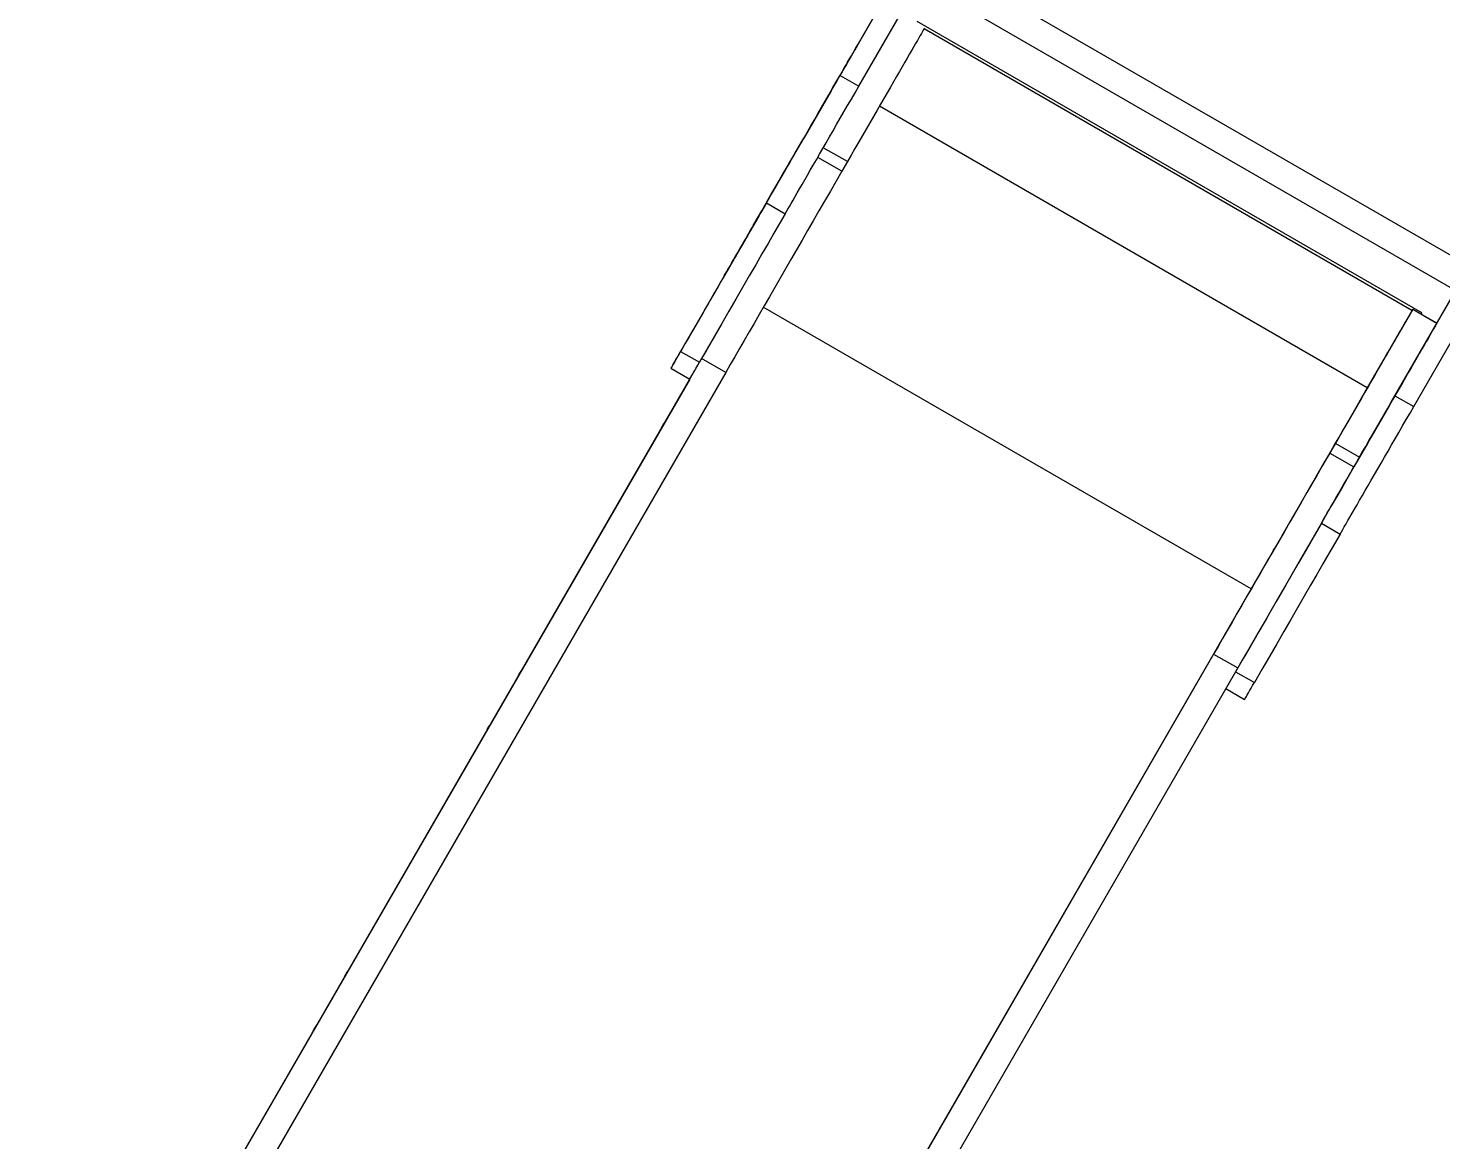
# Model space of a CAD drawing. Header units: millimetres. Extents: x -8083 to 6576, y -6691 to 5601.
# Drawn here: x -3914 to -2545, y -1576 to -499 of the extents above; entities that cross this region are included whole.
import ezdxf

# ---------------------------------------------------------------- set-up
doc = ezdxf.new("R2010")
doc.units = ezdxf.units.MM
for name, color, linetype in [('DIKOM_ОБЪЕКТ', 7, 'Continuous'), ('DIKOM_РАЗМЕР_ЗОНА', 7, 'Continuous'), ('DIKOM_РАЗМЕР_ОБЪЕКТА', 7, 'Continuous')]:
    doc.layers.add(name, color=color, linetype=linetype)
doc.styles.add('style1', font='arial.ttf', dxfattribs={"width": 0.8})
doc.dimstyles.new('1-50', dxfattribs={"dimtxt": 300, "dimasz": 200, "dimexe": 100, "dimexo": 0, "dimgap": 100, "dimtad": 1, "dimtxsty": 'style1', "dimcen": 200, "dimclrd": 7, "dimclre": 7, "dimclrt": 7, "dimadec": 1, "dimazin": 2, "dimtfac": 1, "dimtmove": 0, "dimatfit": 2, "dimfxl": 0, "dimlwd": 25, "dimlwe": 18, "dimarcsym": 0})

# ---------------------------------------------------------------- blocks, each defined once
blk = doc.blocks.new('*D9')
at = {"layer": 'Defpoints', "color": 0, "transparency": 16777216}
for p in [(-396.4, 3600.5), (-7041.6, -3045.5), (-3854.4, -3045.5)]:
    blk.add_point(p, dxfattribs=at)
at = {"layer": 'DIKOM_РАЗМЕР_ОБЪЕКТА', "color": 7, "lineweight": 18, "transparency": 16777216}
for p, q in [((-396.4, 3600.5), (-7141.6, 3600.5)), ((-3854.4, -3045.5), (-7141.6, -3045.5))]:
    blk.add_line(p, q, dxfattribs=at)
at = {"layer": 'DIKOM_РАЗМЕР_ОБЪЕКТА', "color": 7, "lineweight": 25, "transparency": 16777216}
blk.add_line((-7041.6, 3400.5), (-7041.6, -2845.5), dxfattribs=at)
at = {"layer": 'DIKOM_РАЗМЕР_ОБЪЕКТА', "color": 7, "transparency": 16777216}
for points in [[(-7075, 3400.5), (-7008.3, 3400.5), (-7041.6, 3600.5)], [(-7075, -2845.5), (-7008.3, -2845.5), (-7041.6, -3045.5)]]:
    blk.add_solid(points, dxfattribs=at)
at = {"layer": 'DIKOM_РАЗМЕР_ОБЪЕКТА', "color": 7, "transparency": 16777216, "insert": (-7294.8, 463.6), "char_height": 300, "attachment_point": 5, "rotation": 90, "style": 'style1'}
blk.add_mtext('6650', dxfattribs=at)
blk = doc.blocks.new('*D10')
at = {"layer": 'Defpoints', "color": 0, "transparency": 16777216}
for p in [(-4711.6, -59.9), (5076.7, -1609.9), (5076.7, -5900.2)]:
    blk.add_point(p, dxfattribs=at)
at = {"layer": 'DIKOM_РАЗМЕР_ОБЪЕКТА', "color": 7, "lineweight": 18, "transparency": 16777216}
for p, q in [((-4711.6, -59.9), (-4711.6, -6000.2)), ((5076.7, -1609.9), (5076.7, -6000.2))]:
    blk.add_line(p, q, dxfattribs=at)
at = {"layer": 'DIKOM_РАЗМЕР_ОБЪЕКТА', "color": 7, "lineweight": 25, "transparency": 16777216}
blk.add_line((-4511.6, -5900.2), (4876.7, -5900.2), dxfattribs=at)
at = {"layer": 'DIKOM_РАЗМЕР_ОБЪЕКТА', "color": 7, "transparency": 16777216}
for points in [[(-4511.6, -5866.9), (-4511.6, -5933.5), (-4711.6, -5900.2)], [(4876.7, -5866.9), (4876.7, -5933.5), (5076.7, -5900.2)]]:
    blk.add_solid(points, dxfattribs=at)
at = {"layer": 'DIKOM_РАЗМЕР_ОБЪЕКТА', "color": 7, "transparency": 16777216, "insert": (410.1, -5647), "char_height": 300, "attachment_point": 5, "style": 'style1'}
blk.add_mtext('10000', dxfattribs=at)
blk = doc.blocks.new('*D12')
at = {"layer": 'Defpoints', "color": 0, "transparency": 16777216}
for p in [(-682.9, 5600.5), (-7632.5, -5169.1), (-3908.3, -5169.1)]:
    blk.add_point(p, dxfattribs=at)
at = {"layer": 'DIKOM_РАЗМЕР_ЗОНА', "color": 7, "lineweight": 18, "transparency": 16777216}
for p, q in [((-682.9, 5600.5), (-7732.5, 5600.5)), ((-3908.3, -5169.1), (-7732.5, -5169.1))]:
    blk.add_line(p, q, dxfattribs=at)
at = {"layer": 'DIKOM_РАЗМЕР_ЗОНА', "color": 7, "lineweight": 25, "transparency": 16777216}
blk.add_line((-7632.5, 5400.5), (-7632.5, -4969.1), dxfattribs=at)
at = {"layer": 'DIKOM_РАЗМЕР_ЗОНА', "color": 7, "transparency": 16777216}
for points in [[(-7665.9, 5400.5), (-7599.2, 5400.5), (-7632.5, 5600.5)], [(-7665.9, -4969.1), (-7599.2, -4969.1), (-7632.5, -5169.1)]]:
    blk.add_solid(points, dxfattribs=at)
at = {"layer": 'DIKOM_РАЗМЕР_ЗОНА', "color": 7, "transparency": 16777216, "insert": (-7885.7, 474.9), "char_height": 300, "attachment_point": 5, "rotation": 90, "style": 'style1'}
blk.add_mtext('10800', dxfattribs=at)

msp = doc.modelspace()

# ---------------------------------------------------------------- linework, layer by layer
at = {"layer": 'DIKOM_ОБЪЕКТ', "color": 7, "linetype": 'Continuous', "lineweight": 15}
for p, q in [((-2477.423, -752.911), (-3076.709, -406.913)), ((-3090.209, -430.296), (-2490.923, -776.294)), ((-3127.394, -544.683), (-3071.821, -448.429)), ((-3109.207, -555.183), (-3050.38, -453.291)), ((-3086.859, -474.384), (-3163.244, -606.687)), ((-2563.464, -774.84), (-3052.768, -492.34)), ((-2573.191, -772.688), (-3046.036, -499.691)), ((-3127.394, -544.683), (-3109.207, -555.183)), ((-3163.246, -606.699), (-3136.131, -559.735)), ((-3136.125, -559.736), (-3162.508, -605.432)), ((-3136.131, -559.735), (-3136.127, -559.738)), ((-2616.46, -847.633), (-3089.298, -574.64)), ((-3163.246, -606.699), (-3163.241, -606.702)), ((-3120.277, -628.297), (-3143.635, -614.812)), ((-3125.693, -637.679), (-3149.052, -624.193)), ((-3120.277, -628.297), (-3125.693, -637.679)), ((-3198.776, -668.306), (-3180.59, -678.806)), ((-3207.554, -683.452), (-3212.631, -692.246)), ((-3211.502, -690.277), (-3211.497, -690.28)), ((-3231.616, -725.116), (-3231.612, -725.118)), ((-2589.592, -855.183), (-2530.765, -753.291)), ((-2728.954, -1042.466), (-3201.788, -769.474)), ((-2572.441, -771.389), (-2616.46, -847.633)), ((-2572.441, -771.389), (-2572.437, -771.39)), ((-2572.437, -771.39), (-2549.055, -784.89)), ((-2571.406, -865.683), (-2515.833, -769.429)), ((-2564.209, -776.13), (-2549.054, -784.88)), ((-2549.054, -784.879), (-2564.209, -776.13)), ((-2549.053, -784.877), (-2549.059, -784.888)), ((-3261.57, -819.012), (-3900.904, -1926.217)), ((-3281.876, -812.18), (-3263.689, -822.68)), ((-3238.187, -832.512), (-3261.57, -819.012)), ((-3238.187, -832.512), (-3877.521, -1939.717)), ((-3291.311, -828.513), (-3273.124, -839.013)), ((-3273.141, -839.003), (-3787.908, -1730.481)), ((-2589.592, -855.183), (-2571.406, -865.683)), ((-2647.427, -901.297), (-2652.843, -910.679)), ((-2647.427, -901.297), (-2624.044, -914.797)), ((-2652.843, -910.679), (-2629.46, -924.179)), ((-2624.044, -914.797), (-2629.46, -924.179)), ((-2660.975, -978.806), (-2642.788, -989.306)), ((-2728.954, -1042.466), (-3310.956, -2050.382)), ((-2765.337, -1105.512), (-3404.671, -2212.717)), ((-2765.337, -1105.512), (-2741.954, -1119.012)), ((-2741.954, -1119.012), (-3381.289, -2226.217)), ((-2744.073, -1122.68), (-2725.887, -1133.18)), ((-2753.505, -1139.015), (-2735.323, -1149.513))]:
    msp.add_line(p, q, dxfattribs=at)
at = {"layer": 'DIKOM_ОБЪЕКТ', "color": 7, "linetype": 'Continuous', "lineweight": 15, "flags": 128}
for points in [[(-3045.647, -499.016), (-3046.097, -499.797), (-3046.726, -500.887), (-3047.532, -502.284), (-3048.514, -503.985), (-3049.668, -505.985), (-3050.992, -508.28), (-3052.484, -510.864), (-3054.138, -513.731), (-3055.952, -516.874), (-3057.921, -520.285), (-3060.041, -523.956), (-3062.305, -527.879), (-3064.709, -532.044), (-3067.247, -536.441), (-3069.913, -541.058), (-3072.7, -545.887), (-3075.601, -550.913), (-3078.611, -556.126), (-3081.721, -561.513), (-3084.923, -567.061), (-3088.211, -572.756), (-3091.576, -578.585), (-3095.01, -584.534), (-3098.506, -590.588), (-3102.054, -596.733), (-3105.645, -602.954), (-3109.272, -609.237), (-3112.926, -615.565), (-3116.597, -621.923), (-3120.277, -628.297)], [(-3113.858, -521.156), (-3113.769, -521.002), (-3113.511, -520.554), (-3113.105, -519.851), (-3112.589, -518.957), (-3112.007, -517.951), (-3111.413, -516.921), (-3110.858, -515.96), (-3110.392, -515.152), (-3110.056, -514.571), (-3109.881, -514.266), (-3109.881, -514.266), (-3110.057, -514.57), (-3110.392, -515.152), (-3110.859, -515.959), (-3111.414, -516.92), (-3112.008, -517.95), (-3112.589, -518.957), (-3113.105, -519.851), (-3113.511, -520.554), (-3113.77, -521.002), (-3113.858, -521.156)], [(-3136.125, -559.736), (-3134.259, -556.503), (-3132.41, -553.3), (-3130.594, -550.155), (-3128.828, -547.097), (-3127.129, -544.153), (-3125.511, -541.35), (-3123.989, -538.714), (-3122.577, -536.268), (-3121.288, -534.035), (-3120.133, -532.035), (-3119.124, -530.285), (-3118.268, -528.802), (-3117.573, -527.599), (-3117.047, -526.687), (-3116.694, -526.075), (-3116.517, -525.767), (-3116.517, -525.767), (-3116.695, -526.075), (-3117.049, -526.687), (-3117.575, -527.599), (-3118.27, -528.802), (-3119.126, -530.285), (-3120.137, -532.034), (-3121.292, -534.035), (-3122.582, -536.268), (-3123.994, -538.714), (-3125.516, -541.35), (-3127.134, -544.153), (-3128.834, -547.096), (-3130.6, -550.154), (-3132.415, -553.299), (-3134.265, -556.503), (-3136.131, -559.735)], [(-3198.776, -668.306), (-3197.577, -666.231), (-3196.214, -663.871), (-3194.689, -661.231), (-3193.008, -658.319), (-3191.172, -655.14), (-3189.187, -651.702), (-3187.057, -648.014), (-3184.787, -644.084), (-3182.383, -639.92), (-3179.85, -635.534), (-3177.194, -630.935), (-3174.421, -626.133), (-3171.539, -621.141), (-3168.553, -615.97), (-3165.471, -610.632), (-3162.299, -605.139), (-3159.046, -599.504), (-3155.718, -593.742), (-3152.325, -587.864), (-3148.873, -581.885), (-3145.37, -575.819), (-3141.826, -569.68), (-3138.247, -563.482), (-3134.644, -557.24), (-3131.023, -550.969), (-3127.394, -544.683)], [(-3180.59, -678.806), (-3179.391, -676.731), (-3178.028, -674.371), (-3176.503, -671.731), (-3174.821, -668.819), (-3172.985, -665.64), (-3171, -662.202), (-3168.87, -658.514), (-3166.6, -654.584), (-3164.196, -650.42), (-3161.663, -646.034), (-3159.008, -641.435), (-3156.235, -636.633), (-3153.352, -631.641), (-3150.366, -626.47), (-3147.284, -621.132), (-3144.113, -615.639), (-3140.859, -610.004), (-3137.532, -604.242), (-3134.138, -598.364), (-3130.686, -592.385), (-3127.184, -586.319), (-3123.639, -580.18), (-3120.061, -573.982), (-3116.457, -567.74), (-3112.837, -561.469), (-3109.207, -555.183)], [(-3211.502, -690.277), (-3207.409, -683.189), (-3203.233, -675.957), (-3198.982, -668.594), (-3194.664, -661.115), (-3190.286, -653.533), (-3185.857, -645.863), (-3181.387, -638.119), (-3176.881, -630.316), (-3172.351, -622.468), (-3167.802, -614.591), (-3163.246, -606.699)], [(-3207.554, -683.452), (-3202.69, -675.027), (-3197.776, -666.517), (-3192.818, -657.931), (-3187.824, -649.28), (-3182.798, -640.575), (-3177.747, -631.827), (-3172.678, -623.047), (-3167.596, -614.245), (-3162.508, -605.432)], [(-3206.227, -681.131), (-3203.046, -675.622), (-3199.762, -669.935), (-3196.384, -664.084), (-3192.92, -658.086), (-3189.38, -651.955), (-3185.773, -645.707), (-3182.108, -639.359), (-3178.394, -632.926), (-3174.64, -626.426), (-3170.858, -619.874), (-3167.056, -613.289), (-3163.244, -606.687)], [(-3125.693, -637.679), (-3131.246, -647.296), (-3136.792, -656.903), (-3142.328, -666.491), (-3147.847, -676.05), (-3153.344, -685.57), (-3158.813, -695.043), (-3164.248, -704.457), (-3169.645, -713.804), (-3174.997, -723.074), (-3180.3, -732.259), (-3185.548, -741.348), (-3190.736, -750.333), (-3195.858, -759.204), (-3200.91, -767.953), (-3205.886, -776.571), (-3210.781, -785.048), (-3215.59, -793.378), (-3220.309, -801.551), (-3224.933, -809.558), (-3229.457, -817.393), (-3233.876, -825.047), (-3238.187, -832.512)], [(-3198.776, -668.306), (-3204.149, -677.609), (-3209.695, -687.209), (-3215.412, -697.107), (-3221.3, -707.301), (-3227.359, -717.79), (-3233.587, -728.573), (-3239.985, -739.649), (-3246.55, -751.016), (-3253.283, -762.674), (-3260.183, -774.62), (-3267.249, -786.854), (-3274.481, -799.374), (-3281.876, -812.18)], [(-3206.227, -681.131), (-3208.604, -685.249), (-3211.09, -689.553), (-3213.675, -694.03), (-3216.35, -698.663), (-3219.106, -703.436), (-3221.933, -708.333), (-3224.822, -713.337), (-3227.763, -718.43), (-3230.745, -723.595), (-3233.759, -728.814), (-3236.792, -734.068), (-3239.835, -739.34), (-3242.879, -744.611), (-3245.91, -749.862), (-3248.921, -755.076), (-3251.898, -760.234), (-3254.834, -765.319), (-3257.717, -770.312), (-3260.537, -775.197), (-3263.284, -779.956), (-3265.949, -784.573), (-3268.524, -789.032), (-3270.997, -793.317), (-3273.362, -797.413), (-3275.61, -801.307), (-3277.733, -804.985), (-3279.723, -808.433), (-3281.574, -811.64), (-3283.28, -814.595), (-3284.834, -817.288), (-3286.231, -819.708), (-3287.467, -821.848), (-3288.536, -823.701), (-3289.435, -825.259), (-3290.161, -826.518), (-3290.712, -827.473), (-3291.085, -828.121), (-3291.28, -828.459), (-3291.295, -828.486), (-3291.131, -828.203), (-3290.788, -827.61), (-3290.268, -826.709), (-3289.571, -825.503), (-3288.701, -823.997), (-3287.661, -822.196), (-3286.453, -820.106), (-3285.084, -817.734), (-3283.556, -815.089), (-3281.876, -812.18)], [(-3180.59, -678.806), (-3185.963, -688.109), (-3191.508, -697.709), (-3197.226, -707.607), (-3203.114, -717.801), (-3209.172, -728.29), (-3215.401, -739.073), (-3221.798, -750.149), (-3228.364, -761.516), (-3235.097, -773.174), (-3241.997, -785.12), (-3249.063, -797.354), (-3256.294, -809.874), (-3263.689, -822.68)], [(-3211.502, -690.277), (-3213.246, -693.297), (-3215.058, -696.436), (-3216.922, -699.664), (-3218.821, -702.953), (-3220.737, -706.271), (-3222.652, -709.589), (-3224.549, -712.876), (-3226.412, -716.101), (-3228.221, -719.235), (-3229.961, -722.249), (-3231.616, -725.116)], [(-3228.93, -720.474), (-3226.943, -717.032), (-3224.94, -713.563), (-3222.922, -710.069), (-3220.891, -706.551), (-3218.846, -703.008), (-3216.787, -699.443), (-3214.715, -695.855), (-3212.631, -692.246)], [(-3223.852, -711.685), (-3223.764, -711.531), (-3223.505, -711.083), (-3223.099, -710.381), (-3222.583, -709.487), (-3222.002, -708.48), (-3221.407, -707.45), (-3220.853, -706.489), (-3220.386, -705.682), (-3220.05, -705.1), (-3219.875, -704.795), (-3219.875, -704.795), (-3220.05, -705.1), (-3220.387, -705.681), (-3220.853, -706.489), (-3221.408, -707.45), (-3222.002, -708.48), (-3222.583, -709.486), (-3223.1, -710.381), (-3223.505, -711.083), (-3223.764, -711.531), (-3223.852, -711.685)], [(-3231.616, -725.116), (-3233.117, -727.717), (-3234.494, -730.102), (-3235.733, -732.249), (-3236.823, -734.136), (-3237.753, -735.748), (-3238.515, -737.068), (-3239.102, -738.084), (-3239.507, -738.788), (-3239.728, -739.171), (-3239.762, -739.231), (-3239.609, -738.967), (-3239.271, -738.381), (-3238.75, -737.48), (-3238.052, -736.27), (-3237.182, -734.765), (-3236.15, -732.977), (-3234.964, -730.924), (-3233.637, -728.625), (-3232.179, -726.1), (-3230.605, -723.375), (-3228.93, -720.474)], [(-2572.437, -771.39), (-2572.527, -771.547), (-2572.797, -772.016), (-2573.248, -772.797), (-2573.877, -773.887), (-2574.682, -775.284), (-2575.664, -776.985), (-2576.818, -778.985), (-2578.142, -781.28), (-2579.634, -783.864), (-2581.288, -786.731), (-2583.102, -789.874), (-2585.071, -793.285), (-2587.191, -796.956), (-2589.455, -800.879), (-2591.859, -805.044), (-2594.397, -809.441), (-2597.063, -814.058), (-2599.85, -818.887), (-2602.751, -823.913), (-2605.761, -829.126), (-2608.871, -834.513), (-2612.074, -840.061), (-2615.361, -845.756), (-2618.726, -851.585), (-2622.161, -857.534), (-2625.656, -863.588), (-2629.204, -869.733), (-2632.795, -875.954), (-2636.422, -882.237), (-2640.076, -888.565), (-2643.747, -894.923), (-2647.427, -901.297)], [(-2564.194, -776.105), (-2564.13, -775.995), (-2563.903, -775.601), (-2563.717, -775.278), (-2563.578, -775.038), (-2563.492, -774.89), (-2563.464, -774.84)], [(-2549.055, -784.89), (-2549.144, -785.047), (-2549.415, -785.516), (-2549.865, -786.297), (-2550.494, -787.387), (-2551.3, -788.784), (-2552.281, -790.485), (-2553.435, -792.485), (-2554.76, -794.78), (-2556.251, -797.364), (-2557.906, -800.231), (-2559.72, -803.374), (-2561.689, -806.785), (-2563.808, -810.456), (-2566.072, -814.379), (-2568.476, -818.544), (-2571.014, -822.941), (-2573.68, -827.558), (-2576.467, -832.387), (-2579.369, -837.413), (-2582.378, -842.626), (-2585.488, -848.013), (-2588.691, -853.561), (-2591.979, -859.256), (-2595.344, -865.085), (-2598.778, -871.034), (-2602.273, -877.088), (-2605.821, -883.233), (-2609.413, -889.454), (-2613.04, -895.737), (-2616.693, -902.065), (-2620.364, -908.423), (-2624.044, -914.797)], [(-3254.337, -806.487), (-3257.259, -811.547), (-3261.57, -819.012)], [(-2595.439, -811.227), (-2595.528, -811.381), (-2595.787, -811.829), (-2596.192, -812.532), (-2596.708, -813.426), (-2597.289, -814.433), (-2597.884, -815.462), (-2598.439, -816.424), (-2598.905, -817.231), (-2599.241, -817.813), (-2599.417, -818.117), (-2599.417, -818.117), (-2599.241, -817.812), (-2598.905, -817.231), (-2598.439, -816.423), (-2597.884, -815.462), (-2597.29, -814.433), (-2596.709, -813.426), (-2596.193, -812.532), (-2595.787, -811.829), (-2595.528, -811.381), (-2595.439, -811.227)], [(-3273.124, -839.013), (-3273.109, -838.986), (-3272.945, -838.703), (-3272.602, -838.11), (-3272.081, -837.209), (-3271.384, -836.003), (-3270.515, -834.497), (-3269.474, -832.696), (-3268.267, -830.606), (-3266.897, -828.234), (-3265.37, -825.589), (-3263.689, -822.68)], [(-2616.46, -847.633), (-2622.013, -857.25), (-2627.559, -866.857), (-2633.095, -876.445), (-2638.614, -886.004), (-2644.111, -895.524), (-2649.58, -904.996), (-2655.015, -914.411), (-2660.412, -923.758), (-2665.764, -933.028), (-2671.067, -942.213), (-2676.315, -951.302), (-2681.503, -960.286), (-2686.625, -969.158), (-2691.677, -977.907), (-2696.653, -986.524), (-2701.548, -995.002), (-2706.357, -1003.332), (-2711.076, -1011.505), (-2715.7, -1019.512), (-2720.224, -1027.347), (-2724.643, -1035.001), (-2728.954, -1042.466)], [(-2660.975, -978.806), (-2659.775, -976.731), (-2658.412, -974.371), (-2656.888, -971.731), (-2655.206, -968.819), (-2653.37, -965.64), (-2651.385, -962.202), (-2649.255, -958.514), (-2646.985, -954.584), (-2644.581, -950.42), (-2642.048, -946.034), (-2639.393, -941.435), (-2636.62, -936.633), (-2633.737, -931.641), (-2630.751, -926.47), (-2627.669, -921.132), (-2624.498, -915.639), (-2621.244, -910.004), (-2617.917, -904.242), (-2614.523, -898.364), (-2611.071, -892.385), (-2607.568, -886.319), (-2604.024, -880.18), (-2600.445, -873.982), (-2596.842, -867.74), (-2593.221, -861.469), (-2589.592, -855.183)], [(-2642.788, -989.306), (-2641.589, -987.231), (-2640.226, -984.871), (-2638.701, -982.231), (-2637.019, -979.319), (-2635.183, -976.14), (-2633.198, -972.702), (-2631.068, -969.014), (-2628.799, -965.084), (-2626.394, -960.92), (-2623.861, -956.534), (-2621.206, -951.935), (-2618.433, -947.133), (-2615.551, -942.141), (-2612.565, -936.97), (-2609.482, -931.632), (-2606.311, -926.139), (-2603.058, -920.504), (-2599.73, -914.742), (-2596.337, -908.864), (-2592.884, -902.885), (-2589.382, -896.819), (-2585.838, -890.68), (-2582.259, -884.482), (-2578.655, -878.24), (-2575.035, -871.969), (-2571.406, -865.683)], [(-3301.679, -888.433), (-3301.59, -888.279), (-3301.332, -887.831), (-3300.926, -887.129), (-3300.409, -886.235), (-3299.829, -885.228), (-3299.234, -884.198), (-3298.679, -883.237), (-3298.213, -882.43), (-3297.877, -881.848), (-3297.702, -881.544), (-3297.702, -881.544), (-3297.877, -881.848), (-3298.213, -882.43), (-3298.68, -883.237), (-3299.235, -884.198), (-3299.829, -885.228), (-3300.41, -886.234), (-3300.926, -887.129), (-3301.332, -887.831), (-3301.591, -888.279), (-3301.679, -888.433)], [(-2652.843, -910.679), (-2658.396, -920.296), (-2663.942, -929.903), (-2669.478, -939.491), (-2674.997, -949.05), (-2680.494, -958.57), (-2685.963, -968.043), (-2691.398, -977.457), (-2696.795, -986.804), (-2702.148, -996.074), (-2707.451, -1005.259), (-2712.698, -1014.348), (-2717.886, -1023.333), (-2723.008, -1032.204), (-2728.06, -1040.953), (-2733.036, -1049.571), (-2737.931, -1058.048), (-2742.74, -1066.378), (-2747.46, -1074.551), (-2752.083, -1082.558), (-2756.607, -1090.393), (-2761.027, -1098.047), (-2765.337, -1105.512)], [(-2629.46, -924.179), (-2635.013, -933.796), (-2640.56, -943.403), (-2646.095, -952.991), (-2651.614, -962.55), (-2657.111, -972.07), (-2662.58, -981.543), (-2668.016, -990.957), (-2673.412, -1000.304), (-2678.765, -1009.574), (-2684.068, -1018.759), (-2689.315, -1027.848), (-2694.503, -1036.833), (-2699.626, -1045.704), (-2704.677, -1054.453), (-2709.653, -1063.071), (-2714.548, -1071.548), (-2719.358, -1079.878), (-2724.077, -1088.051), (-2728.7, -1096.058), (-2733.224, -1103.893), (-2737.644, -1111.547), (-2741.954, -1119.012)], [(-2660.975, -978.806), (-2666.348, -988.109), (-2671.893, -997.709), (-2677.611, -1007.607), (-2683.499, -1017.801), (-2689.557, -1028.29), (-2695.786, -1039.073), (-2702.183, -1050.149), (-2708.748, -1061.516), (-2715.481, -1073.174), (-2722.381, -1085.12), (-2729.448, -1097.354), (-2736.679, -1109.874), (-2744.074, -1122.68)], [(-2642.788, -989.306), (-2648.161, -998.609), (-2653.707, -1008.209), (-2659.424, -1018.107), (-2665.312, -1028.301), (-2671.371, -1038.79), (-2677.599, -1049.573), (-2683.996, -1060.649), (-2690.562, -1072.016), (-2697.295, -1083.674), (-2704.195, -1095.62), (-2711.261, -1107.854), (-2718.492, -1120.374), (-2725.887, -1133.18)], [(-2705.434, -1001.757), (-2705.522, -1001.911), (-2705.781, -1002.359), (-2706.186, -1003.061), (-2706.702, -1003.955), (-2707.284, -1004.962), (-2707.878, -1005.992), (-2708.433, -1006.953), (-2708.899, -1007.76), (-2709.235, -1008.342), (-2709.411, -1008.646), (-2709.411, -1008.646), (-2709.235, -1008.342), (-2708.9, -1007.76), (-2708.434, -1006.953), (-2707.879, -1005.992), (-2707.284, -1004.962), (-2706.703, -1003.955), (-2706.187, -1003.061), (-2705.781, -1002.359), (-2705.522, -1001.911), (-2705.434, -1001.757)], [(-3439.583, -1127.257), (-3439.494, -1127.103), (-3439.236, -1126.655), (-3438.83, -1125.953), (-3438.314, -1125.058), (-3437.732, -1124.052), (-3437.138, -1123.022), (-3436.583, -1122.061), (-3436.117, -1121.253), (-3435.781, -1120.672), (-3435.606, -1120.367), (-3435.606, -1120.367), (-3435.782, -1120.672), (-3436.117, -1121.253), (-3436.584, -1122.061), (-3437.139, -1123.022), (-3437.733, -1124.051), (-3438.315, -1125.058), (-3438.831, -1125.952), (-3439.236, -1126.655), (-3439.495, -1127.103), (-3439.583, -1127.257)], [(-2735.323, -1149.513), (-2735.307, -1149.486), (-2735.143, -1149.203), (-2734.8, -1148.61), (-2734.279, -1147.709), (-2733.583, -1146.503), (-2732.713, -1144.997), (-2731.672, -1143.196), (-2730.465, -1141.106), (-2729.096, -1138.734), (-2727.568, -1136.089), (-2725.887, -1133.18)], [(-3470.229, -1180.329), (-3470.14, -1180.175), (-3469.881, -1179.727), (-3469.475, -1179.024), (-3468.959, -1178.13), (-3468.378, -1177.124), (-3467.784, -1176.094), (-3467.229, -1175.133), (-3466.763, -1174.325), (-3466.427, -1173.744), (-3466.251, -1173.439), (-3466.251, -1173.439), (-3466.427, -1173.743), (-3466.763, -1174.325), (-3467.229, -1175.132), (-3467.784, -1176.094), (-3468.379, -1177.123), (-3468.96, -1178.13), (-3469.476, -1179.024), (-3469.881, -1179.727), (-3470.14, -1180.175), (-3470.229, -1180.329)], [(-3608.133, -1419.152), (-3608.044, -1418.998), (-3607.785, -1418.55), (-3607.38, -1417.848), (-3606.863, -1416.954), (-3606.282, -1415.947), (-3605.688, -1414.917), (-3605.133, -1413.956), (-3604.667, -1413.149), (-3604.331, -1412.567), (-3604.155, -1412.263), (-3604.155, -1412.263), (-3604.331, -1412.567), (-3604.667, -1413.149), (-3605.133, -1413.956), (-3605.688, -1414.917), (-3606.283, -1415.947), (-3606.864, -1416.954), (-3607.38, -1417.848), (-3607.785, -1418.55), (-3608.044, -1418.998), (-3608.133, -1419.152)], [(-3638.778, -1472.224), (-3638.689, -1472.07), (-3638.431, -1471.622), (-3638.025, -1470.92), (-3637.509, -1470.026), (-3636.927, -1469.019), (-3636.333, -1467.989), (-3635.778, -1467.028), (-3635.312, -1466.221), (-3634.976, -1465.639), (-3634.801, -1465.335), (-3634.801, -1465.335), (-3634.977, -1465.639), (-3635.312, -1466.221), (-3635.779, -1467.028), (-3636.334, -1467.989), (-3636.928, -1469.019), (-3637.509, -1470.026), (-3638.025, -1470.92), (-3638.431, -1471.622), (-3638.69, -1472.07), (-3638.778, -1472.224)]]:
    msp.add_lwpolyline(points, dxfattribs=at)

# ---------------------------------------------------------------- dimensions: what is measured, and where the dimension line sits
at = {"layer": 'DIKOM_РАЗМЕР_ЗОНА'}
dim = msp.add_linear_dim(base=(-7632.537, -5169.059), p1=(-682.93, 5600.541), p2=(-3908.34, -5169.059), angle=90, text='10800', dimstyle='1-50', dxfattribs=at)
dim.commit()
dim.dimension.update_dxf_attribs({"geometry": '*D12', "text_midpoint": (-7632.537, 474.854), "dimtype": 160})
at = {"layer": 'DIKOM_РАЗМЕР_ОБЪЕКТА'}
dim = msp.add_linear_dim(base=(-7041.635, -3045.53), p1=(-396.429, 3600.541), p2=(-3854.351, -3045.53), angle=90, text='6650', dimstyle='1-50', dxfattribs=at)
dim.commit()
dim.dimension.update_dxf_attribs({"geometry": '*D9', "text_midpoint": (-7041.635, 463.594), "dimtype": 160})
dim = msp.add_linear_dim(base=(5076.718, -5900.189), p1=(-4711.621, -59.882), p2=(5076.718, -1609.882), text='10000', dimstyle='1-50', dxfattribs=at)
dim.commit()
dim.dimension.update_dxf_attribs({"geometry": '*D10', "text_midpoint": (410.054, -5900.189), "dimtype": 160})

doc.saveas('drawing.dxf')
